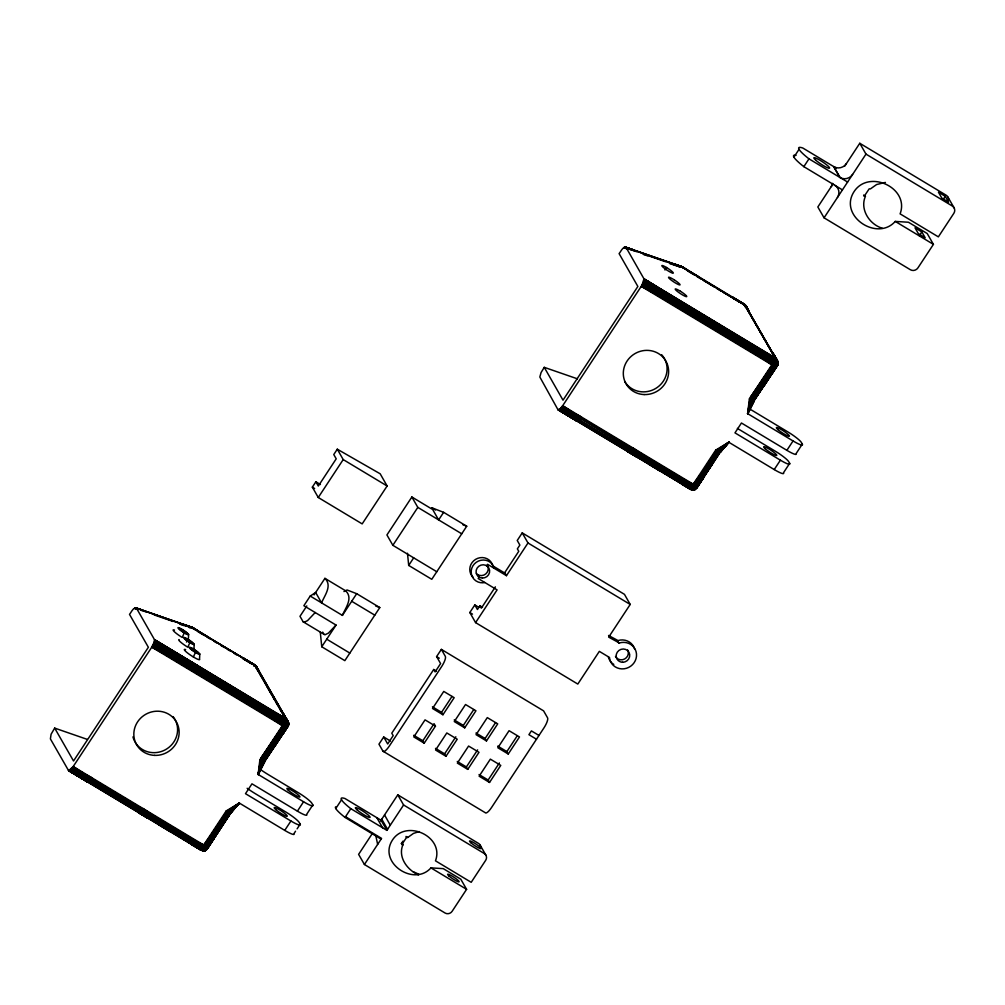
<?xml version="1.0" encoding="UTF-8"?>
<svg xmlns="http://www.w3.org/2000/svg" width="1005" height="1005" viewBox="0 0 1005 1005"><rect width="100%" height="100%" fill="white"/><g stroke="black" fill="none" stroke-linecap="round" stroke-linejoin="round"><path stroke-width="1.5" d="M257.519 670.071L255.722 665.737L243.11 657.923L255.144 665.272L259.504 672.998M253.8 666.014L253.825 664.644L192.571 627.811L254.579 664.895L257.355 668.601M253.85 665.184L256.715 667.232L257.343 669.606L256.539 666.805L256.149 666.227L258.285 670.046L255.094 665.197L288.711 723.5L288.134 725.974L264.466 761.803L259.893 759.755L282.355 725.635L288.711 723.5L283.938 714.706L288.159 722.005L154.393 641.793L154.494 639.645L136.592 608.414C133.338 606.618 131.153 612.623 129.519 614.382L148.363 647.27L73.528 760.986L54.672 728.097L51.092 734.228L50.401 738.901L68.554 770.584L87.586 781.915L90.651 779.428L204.279 847.604L204.832 850.946L200.372 849.828L68.428 770.42L87.221 781.802L68.729 770.672L73.202 766.539L151.793 647.145L154.393 641.793M285.885 717.972L256.853 667.32L256.69 669.242M188.438 638.25L188.588 634.369A6.432 0.93 33.4 0 0 182.307 629.482A6.419 0.93 33.4 0 0 178.011 628.012A6.419 0.93 33.4 0 0 184.267 632.899A6.419 0.93 33.4 0 0 188.588 634.369M194.078 649.783A9.171 1.319 33.4 0 0 193.978 649.305L194.191 644.142M199.769 653.916L199.555 659.079A9.171 1.319 33.4 0 1 193.375 656.969A9.171 1.319 33.4 0 1 185.523 651.253A9.171 1.319 33.4 0 1 185.636 649.582M256.011 667.873L255.396 665.473M259.893 759.755L258.147 774.44L303.573 801.764A13.743 1.972 33.4 0 0 312.831 804.942L306.663 814.314A13.743 1.972 33.4 0 1 297.405 811.148L251.966 783.825L245.496 793.686L290.922 820.997A13.743 1.985 33.4 0 0 300.181 824.163L297.091 828.849M577.486 378.847L544.258 367.34L541.067 372.554L539.836 377.013L557.913 409.6L690.586 489.372L694.317 490.126L693.249 484.222L715.698 450.114L728.801 442.25L774.227 469.561A13.756 1.985 33.4 0 0 783.498 472.739L789.666 463.355A13.756 1.985 33.4 0 1 780.395 460.177L734.969 432.866L741.451 423.005L786.877 450.328A13.756 1.985 33.4 0 0 796.148 453.506L802.329 444.122A13.756 1.985 33.4 0 1 793.058 440.956L747.632 413.62L749.378 398.935L771.827 364.828L778.184 362.692L744.692 304.44L749.127 312.266M544.258 367.34L563.014 400.178L637.861 286.463L619.105 253.624C620.751 251.878 622.924 245.873 626.178 247.645L643.979 278.837L642.019 285.106L773.649 364.35L750.534 399.613L747.632 413.62L754.114 400.844L747.632 413.62L749.969 399.286L772.745 364.589L641.655 285.721L562.687 405.719L559.911 409.06L557.913 409.6L576.694 420.982M763.988 385.845L778.058 364.199L778.184 362.692L773.448 353.898L777.644 361.184L643.878 280.973M754.102 400.719L747.632 413.62L751.087 399.902L774.516 364.086L642.371 284.478L775.358 363.81L751.602 400.166L747.632 413.62L754.114 400.844L749.378 398.935M776.476 366.436L753.775 400.995L747.632 413.62L752.079 400.405L776.149 363.534L642.999 283.234L776.89 363.257L752.519 400.593L747.632 413.62L753.951 400.982L777.619 365.154L763.938 385.933M208.412 846.65L204.832 850.946L139.833 812.103L138.476 812.605L148.112 818.321L138.476 812.605M697.897 485.83L694.317 490.126L629.306 451.283L627.962 451.798L637.597 457.501M763.134 385.882L778.222 363.194L776.099 359.84L778.172 363.697L753.549 400.957L747.632 413.62L752.908 400.756L777.895 362.83L643.514 282.053M747.632 413.62L753.26 400.882L778.209 362.943L747.142 308.56M184.267 632.886L182.194 637.434A9.171 1.319 33.4 0 1 174.342 631.718A9.171 1.319 33.4 0 1 174.468 630.047M189.87 642.672L187.797 647.207A9.171 1.319 33.4 0 1 179.141 639.595M193.375 656.969L195.447 652.433M418.557 874.915C407.201 870.041 397.503 856.888 403.043 844.451L401.41 843.471L402.955 841.135M865.406 196.352L863.672 195.309L865.406 196.352C859.652 209.354 869.476 224.517 882.403 228.261M343.949 591.556L347.064 589.973L356.687 593.691L379.79 607.573L344.841 660.649L321.751 646.768L336.034 625.06L303.862 605.714L310.218 596.053L342.404 615.387C345.356 607.962 353.358 598.364 345.758 590.877L324.929 578.352L314.062 594.91M264.466 761.803L258.147 774.44L260.483 760.107L283.272 725.409L152.17 646.542L284.164 725.158L261.061 760.421L258.147 774.44L264.629 761.664L258.147 774.44L261.602 760.722L285.043 724.907L152.898 645.298L285.872 724.63L262.117 760.986L258.147 774.44L264.579 761.752M380.493 821.11L397.779 794.855L403.595 804.992L484.247 853.496A5.138 4.899 -29.6 0 1 485.691 860.305L471.207 882.315L435.479 860.82C444.625 836.524 406.07 818.66 392.377 840.167C377.805 862.742 413.922 887 430.944 867.88L443.255 868.634L460.78 879.174L466.596 889.325L452.124 911.309A5.138 4.899 -29.6 0 1 445.077 913.017L364.426 864.501L381.586 838.396L345.532 816.701L345.054 817.429L381.109 839.125M403.043 844.451L401.937 844.376L406.573 837.416L407.729 837.492L413.482 833.409L419.261 831.575M864.225 196.277L869.187 188.827L870.431 188.902L876.586 184.543L885.418 182.42M226.213 810.922L239.316 803.058L228.914 812.392L204.555 849.112L71.594 768.699L90.651 779.428L72.398 767.682L204.128 846.788L203.764 845.042L226.213 810.922L230.786 812.97L239.316 803.058L227.921 811.889L204.279 847.604L210.095 836.663L226.803 811.274L239.316 803.058L284.742 830.381A13.743 1.985 33.4 0 0 294.013 833.547L295.545 831.198M693.601 485.968L716.854 450.78L728.801 442.25L720.384 452.112L728.801 442.25L717.407 451.069L693.764 486.784L561.883 406.862L693.601 485.968L716.289 450.454L728.801 442.25L720.384 452.112L715.698 450.114M139.833 812.103L141.341 810.633L204.43 848.383L228.437 812.153L239.316 803.058L230.861 812.53L206.465 849.778L230.949 812.831L239.316 803.058L227.381 811.6L204.279 847.604L195.937 841.889M700.146 476.169L693.764 486.784L685.423 481.068M211.728 837.554L204.555 849.112L195.121 842.919M720.271 452.162L728.801 442.25L717.922 451.346L694.04 488.304L560.677 408.319L578.943 419.939L580.136 418.608L561.066 407.879L572.988 415.706L579.734 419.098L561.481 407.389L580.538 418.08M70.438 769.88L204.756 850.406L229.354 812.593L239.316 803.058L230.861 812.53L207.771 848.044L214.228 838.095M273.649 746.69L288.737 724.015L286.613 720.648L288.686 724.517L264.064 761.777L258.147 774.44L262.594 761.225L286.664 724.354L153.526 644.054L287.405 724.077L263.034 761.413L258.147 774.44L264.302 761.803L288.134 725.974L282.116 735.095M273.297 746.577L288.737 724.015L287.267 721.301L288.737 723.763L263.775 761.69L258.147 774.44L263.436 761.576L288.096 723.788L154.029 642.873M762.393 385.593L777.569 362.968L753.373 348.848M182.495 837.768L204.832 850.946L229.756 812.744L239.316 803.058L230.936 812.706M281.262 735.132L288.711 723.5L287.267 721.138M559.911 409.06L694.317 490.126L719.228 451.923L728.801 442.25L720.422 451.886L696.854 487.865M770.747 374.312L778.184 362.692L776.036 359.137L778.222 363.194L762.782 385.757M778.058 364.199L771.262 374.425L778.172 363.697L776.099 360.544L778.058 364.199L763.825 385.983M222.293 825.62L205.95 850.23L213.902 838.371M288.573 725.02L281.777 735.245L288.686 724.517L286.601 721.351L288.573 725.02L274.34 746.803M274.503 746.665L287.43 726.854M697.256 487.224L720.346 451.722M443.632 512.336L438.632 519.924L432.69 509.522L411.874 496.998L386.925 534.949L392.855 545.313L436.773 571.719L466.722 526.218L443.632 512.336L431.66 507.713L435.517 510.025M214.241 838.22L207.382 848.672L230.861 812.53M386.887 830.356L381.071 820.243L344.991 798.535A27.223 3.92 33.3 0 0 341.537 799.779L342.253 800.822A27.399 3.945 33.3 0 0 350.808 808.673L386.887 830.356L403.595 804.992M865.983 154.117L952.313 206.025A5.502 5.239 -29.7 0 1 953.858 213.299L938.356 236.866L900.103 213.864C909.902 187.847 868.634 168.739 853.974 191.767C838.384 215.924 877.038 241.891 895.254 221.414L908.457 222.243L927.213 233.524L933.419 244.366L917.917 267.908A5.502 5.239 -29.7 0 1 910.379 269.729L824.062 217.821L865.983 154.117L859.778 143.275L844.715 166.164M703.726 477.413L696.427 488.443L703.676 477.501M771.589 374.149L776.915 366.034M315.872 481.784L318.309 486.056L336.21 458.833L333.773 454.549L337.291 449.197L380.179 473.795L387.126 485.98L362.177 523.894L318.258 497.5L312.354 487.136L315.872 481.784L320.419 484.523M318.258 497.5L343.207 459.574L337.291 449.197M306.814 605.927L299.993 616.304L303.133 621.793L324.866 634.821L328.359 633.15L336.034 625.06M342.404 615.387L356.687 593.691M392.855 545.313L417.816 507.387L411.874 496.998M272.908 746.413L288.41 723.65L263.888 709.668M205.121 850.795L230.384 812.945L239.316 803.058L230.095 812.869L205.397 850.632L213.676 838.333M436.773 571.719L431.786 579.307L408.696 565.426L413.683 557.838M284.742 830.381L290.922 820.997M297.405 811.148L303.573 801.764M664.946 269.968L666.554 267.531A6.884 0.992 33.4 0 1 673.036 273.222A6.884 0.992 33.4 0 1 663.199 267.317A6.884 0.992 33.4 0 1 666.554 267.531M486.596 565.727L487.538 564.308L506.457 575.677L527.989 542.976L522.223 532.889L517.236 540.476L519.861 545.074L517.374 548.868L518.756 551.305L504.56 572.888M345.054 817.429A27.386 3.945 33.3 0 1 335.77 808.523L341.537 799.779M383.709 736.979L378.96 744.177L382.955 751.175L485.176 812.643A9.171 2.475 -59 0 0 491.558 807.492L543.969 727.859A9.171 2.475 -59 0 0 547.574 717.834L543.579 710.849L441.358 649.381L436.61 656.592L440.605 663.576L435.115 671.918L433.72 669.481L391.787 733.185L393.181 735.635L387.691 743.976L383.709 736.979L390.43 741.024M522.223 532.889L624.457 594.344L630.21 604.445L608.691 637.145L619.369 642.986A13.769 13.103 -29.7 0 1 636.065 651.617A13.769 13.103 -29.7 0 1 626.517 668.275A13.769 13.103 -29.7 0 1 609.821 659.657L609.507 657.484L599.332 651.366L577.812 684.066L475.579 622.61L469.825 612.522L474.812 604.935L478.845 607.359M482.463 607.259L479.938 605.751L477.438 609.533L474.812 604.935M495.365 586.857L481.332 608.188L479.938 605.751M345.532 816.701L350.808 808.673M475.579 622.61L497.098 589.897L478.179 578.516L479.109 577.096L477.714 574.659A6.884 6.558 -29.7 0 1 476.383 573.579M842.429 189.87L803.837 166.654A29.271 4.221 33.3 0 1 793.912 157.132L799.05 149.33L799.817 150.449A29.283 4.221 33.3 0 0 808.962 158.84L847.579 182.043M424.223 743.198L422.841 740.76L434.072 723.688L435.454 726.125L424.223 743.198L413.809 736.929L425.04 719.869L435.454 726.125M442.941 714.756L432.527 708.487L443.758 691.427L454.172 697.684L442.941 714.756L441.559 712.319L451.986 696.465M803.837 166.654L808.962 158.84M372.101 833.874L358.609 854.363L364.426 864.501M445.994 756.288L435.58 750.019L446.81 732.959L457.225 739.215L445.994 756.288L444.612 753.851L455.843 736.778M464.712 727.846L454.298 721.577L465.529 704.518L475.943 710.774L464.712 727.846L463.33 725.409L473.757 709.555M832.919 184.091L817.844 206.98L824.062 217.821M467.765 769.378L457.35 763.109L468.581 746.049L478.996 752.305L467.765 769.378L466.383 766.941L477.614 749.868M486.483 740.936L476.069 734.668L487.299 717.608L497.714 723.864L486.483 740.936L485.101 738.499L495.528 722.645M489.536 782.455L479.134 776.199L490.352 759.139L500.766 765.395L489.536 782.455L488.154 780.018L499.385 762.958M508.254 754.026L497.839 747.758L509.07 730.698L519.485 736.954L508.254 754.026L506.872 751.589L517.299 735.735M694.606 489.975L719.58 452.049L728.801 442.25L718.399 451.572L694.04 488.304L630.826 449.813L629.306 451.283M919.299 235.748L921.824 231.916L915.002 227.821L918.369 233.675L925.178 237.77L921.824 231.916M943.569 198.864L945.253 196.302L938.444 192.206L941.798 198.073L948.62 202.168L945.253 196.302M786.877 450.328L793.058 440.956M774.227 469.561L780.395 460.177M210.095 836.663L203.952 845.921L72.812 767.129L84.734 775.031L91.468 778.347L91.87 777.757L85.149 774.453L73.202 766.539L203.764 845.042L219.052 824.238M708.538 463.431L693.425 485.101L562.285 406.309L640.7 454.964M204.128 846.788L210.661 836.989M703.563 477.551L695.435 489.422L719.869 452.124L728.801 442.25L718.839 451.773L694.141 488.97L630.034 450.655M701.201 476.734L693.902 487.563L684.593 482.111M204.832 850.946L213.035 838.132L204.794 850.682L193.94 844.137M694.317 490.126L711.779 464.813M280.923 735.007L288.711 723.5L264.503 707.985M770.395 374.187L778.184 362.692L753.989 347.165M266.325 758.335L274.164 746.803M580.953 417.527L581.342 416.937L574.634 413.633L562.687 405.719L693.249 484.222L699.581 475.842M755.81 397.528L763.649 385.995M283.272 725.409L260.911 758.222L284.164 725.158M772.745 364.589L750.396 397.402L773.649 364.35M732.331 297.028L744.353 304.188L746.15 306.023L746.049 307.543M280.081 734.655L287.405 724.077L275.847 717.645M769.566 373.835L776.89 363.257L765.333 356.825M228.964 814.578L204.668 849.79L140.562 811.475M718.449 453.77L694.241 489.586L671.981 476.948M279.604 734.416L286.664 724.354L275.546 718.261M221.037 825.231L204.668 849.79L194.706 843.383M769.089 373.596L776.149 363.534L765.031 357.453M710.51 464.423L694.141 488.97L684.191 482.563M272.468 746.225L288.096 723.788L276.124 717.03M761.953 385.405L777.569 362.968L765.609 356.21M256.941 667.609L254.755 664.933L242.733 657.785M279.089 734.153L285.872 724.63L275.207 718.902L251.388 702.922M768.574 373.332L775.358 363.81L764.692 358.082L740.861 342.115M186.478 642.032L188.161 639.67A4.811 0.691 33.4 0 1 192.696 643.665A4.811 0.691 33.4 0 1 185.825 639.532A4.811 0.691 33.4 0 1 188.161 639.683M220.12 824.803L204.43 848.383L195.523 842.429M709.593 463.983L693.902 487.563L685.008 481.609M278.536 733.864L285.043 724.907L274.855 719.53L262.971 711.54M768.021 373.043L774.516 364.086L764.328 358.722L752.456 350.732M681.88 267.167L687.294 269.868M390.279 825.193L384.551 814.942M230.622 812.982L239.316 803.058M720.095 452.162L728.801 442.25M315.218 612.535L307.543 620.625L304.05 622.296L303.133 621.793M578.943 419.939L576.87 421.07L558.202 409.852M310.218 596.053L315.658 592.498L321.575 602.874C324.527 595.45 332.555 585.84 324.929 578.352M608.565 635.474L617.987 640.549A13.769 13.103 -29.7 0 1 634.683 649.18M678.953 266.915L680.975 266.476L682.898 267.305L626.178 247.645M189.367 627.673L191.654 627.195L197.533 630.512M197.696 630.612L191.654 627.195L183.953 624.57L191.051 627.045L189.179 627.045L192.294 627.434L136.24 608.025M681.076 266.388L678.764 266.3L682.307 266.89M208.877 637.346L192.646 627.61L189.405 627.258L190.372 627.698M749.001 311.11L744.165 304.138L682.609 267.054L678.764 266.3M484.762 582.485L482.877 582.8A11.821 11.256 -29.7 0 1 471.207 572.913A11.821 11.256 -29.7 0 1 480.805 560.288A11.821 11.256 -29.7 0 1 494.133 567.976L492.789 565.865L505.075 573.239L506.457 575.677M745.584 305.306L731.803 297.166M255.546 666.516L254.755 664.933L198.136 631.416M680.938 266.702L679.531 266.375M183.978 624.896L192.231 627.698M636.869 251.476L629.143 249.102L636.441 251.627M140.838 610.249L147.27 612.221M623.678 247.758L627.296 248.876L623.866 247.632M627.861 248.7L624.055 247.519L627.384 248.813M138.841 609.357L134.469 608.264L137.798 609.57M628.439 248.599L624.407 247.318L627.949 248.65M631.052 249.102L625.047 247.117L681.893 266.677L698.475 276.589M682.156 267.066L744.579 305.005L680.975 266.476M191.051 627.045L183.325 624.482L192.244 627.409L197.081 630.512M681.44 266.539L673.589 263.838L682.232 266.853L686.679 269.767M631.668 249.265L625.336 247.104L632.245 249.491M142.069 610.01L135.147 607.95L138.929 609.319M681.83 266.74L682.395 267.029L675.347 264.529L682.898 267.305M624.231 247.406L627.911 248.675M134.645 608.163L138.326 609.432M625.587 247.155L681.252 266.438M643.728 254.152L665.624 261.74M670.008 263.26L677.307 265.785M643.1 254.303L647.484 255.823M669.38 263.411L676.679 265.936M192.797 627.698L136.014 607.912L142.66 610.236M154.142 614.909L173.111 621.479M180.41 624.005L187.709 626.542M179.782 624.155L184.166 625.675M54.672 728.097L87.297 739.391M626.014 247.431L632.811 249.793L624.733 247.192L628.514 248.562M677.986 265.735L672.32 263.762L680.058 266.312M136.429 608.188L193.312 628.05L185.711 625.248M674.204 264.001L681.83 266.664M184.103 624.984L188.375 626.467M674.795 264.227L682.382 266.953M462.74 524.673L466.722 526.218M375.656 605.977L379.79 607.573M678.991 266.513L679.958 266.953M190.975 627.07L191.855 627.296M253.838 665.574C253.185 663.099 258.386 668.312 255.559 666.981M477.714 574.659L479.322 575.35A6.884 6.558 -29.7 0 0 487.551 565.752M243.197 658.828L254.378 665.122M413.181 871.687L418.922 874.262M744.366 304.352L744.969 304.967L723.487 292.518M91.066 778.9L71.996 768.209L90.249 779.918L71.192 769.139L89.47 780.759M685.825 480.503L693.249 484.222M196.352 841.311L203.764 845.042M579.332 419.55L560.288 408.721M89.86 780.357L70.802 769.541M655.222 290.621L642.698 283.85L654.921 291.249M165.75 651.441L153.225 644.67L165.436 652.069M654.23 292.518L641.655 285.721L642.019 285.106L654.582 291.877L666.466 299.867M653.853 293.146L641.265 286.325L771.827 364.828L763.951 359.338M164.368 653.953L151.793 647.145L282.355 725.635L274.478 720.158M732.092 297.065L744.743 304.528L773.875 355.946M242.494 657.823L254.768 665.109M628.979 451.521L638.753 456.974M69.747 770.395L149.28 817.781M638.414 457.2L628.678 451.685L692.081 489.9L558.416 409.889L577.071 421.108L570.689 417.276M148.941 818.02L139.192 812.492L202.595 850.707L68.93 770.697M765.848 355.619L778.184 362.692M276.362 716.439L288.711 723.5M638.112 457.363L628.163 451.823M138.916 812.605L148.627 818.183M643.715 281.501L777.945 361.938L775.672 357.793L777.644 361.184L643.991 280.496L656.114 288.322M559.232 409.575L693.952 490.139M154.23 642.321L288.473 722.746L286.174 718.6L288.159 722.005L154.519 641.316L166.629 649.142M139.494 812.329L204.467 850.959M558.654 409.852L577.31 421.07M69.169 770.659L87.837 781.877M276.915 713.399L285.696 718.688M138.677 812.643L148.351 818.284M766.338 354.036L777.267 360.468L775.018 356.561L777.267 360.468L644.079 280.056L656.24 287.832M276.865 714.856L287.782 721.276L257.142 667.948M681.528 484.008L689.857 489.02M192.043 844.816L200.372 849.828M766.426 353.597L776.827 359.765L772.795 352.68L773.147 353.27M681.692 484.109L691.327 489.674L671.34 477.35M276.94 714.404L287.342 720.572L285.521 717.369L287.782 721.276L154.594 640.876L166.755 648.652M192.206 844.916L201.842 850.481L181.855 838.157M166.83 648.2L154.632 640.486L286.84 719.907L283.284 713.475L283.649 714.078M656.315 287.392L644.117 279.666L775.785 358.458L774.101 355.506L776.325 359.087L644.067 279.051L776.827 359.765L766.463 353.195L776.325 359.087L774.591 356.009M656.34 286.664L644.117 279.327L656.353 287.003M191.993 628.075L196.804 630.612L192.571 627.811M198.626 666.202L154.582 639.871L286.84 719.907L284.603 716.314L286.299 719.279L154.494 639.645L285.056 718.148L254.441 664.732L257.267 669.091M166.868 647.471L154.632 640.147L166.868 647.81M859.778 143.275L946.107 195.184A5.502 5.239 -29.7 0 1 948.544 199.819M836.336 168.187L802.769 147.999A29.183 4.208 33.4 0 0 799.063 149.33M895.254 221.414L933.419 244.366M732.758 298.096L739.064 301.889M687.42 270.835L694.103 274.842M696.779 276.45L700.787 278.862M703.45 280.47L714.14 286.89M716.804 288.498L720.811 290.91M749.165 408.633L787.907 431.936A13.769 1.985 33.4 0 1 801.349 442.426L802.329 444.122M737.394 428.406L775.257 451.17A13.769 1.985 33.4 0 1 788.699 461.647L789.666 463.355M559.559 409.349L578.227 420.567M527.989 542.976L630.21 604.445M343.207 459.574L387.126 485.98M417.816 507.387L461.735 533.793M312.354 487.136L314.615 488.505M469.825 612.522L472.513 614.143M351.687 601.279L374.79 615.148M436.61 656.592L439.298 658.2M433.72 669.481L436.384 671.089M538.982 735.446L531.406 730.899L528.919 734.68L536.482 739.24M326.738 639.193L349.828 653.074M432.439 706.842L441.559 712.319M454.21 719.932L463.33 725.409M475.981 733.022L485.101 738.499M497.751 746.112L506.872 751.589M413.721 735.283L422.841 740.76M435.504 748.373L444.612 753.851M457.275 761.451L466.383 766.941M479.046 774.541L488.154 780.018M242.218 657.911L253.562 664.745M197.834 631.58L204.505 635.6M207.181 637.208L209.857 638.803M213.864 641.215L216.527 642.823M220.535 645.235L224.542 647.647M227.218 649.255L229.881 650.851M233.889 653.263L236.564 654.871M243.172 658.84L251.991 664.154M397.779 794.855L478.43 843.358A5.138 4.899 -29.6 0 1 480.604 846.411M407.729 837.492L406.02 836.462L406.573 837.416M430.944 867.88L466.596 889.325M70.086 770.169L88.742 781.388M766.049 355.054L778.084 362.315L745.145 305.771M643.275 282.631L655.499 290.005M683.413 483.317L694.279 489.862L702.52 477.325L694.241 489.586L683.802 482.965M276.576 715.874L288.598 723.123L286.387 719.266L288.473 722.746L276.739 715.346M153.79 643.451L166.013 650.825M732.695 297.166L744.165 304.138L746.903 308.372M627.66 451.547L637.22 457.363M164.745 653.338L152.546 645.913L165.109 652.697L176.981 660.687M138.175 812.354L147.735 818.183M648.665 464.159L659.544 470.78M159.179 824.979L170.059 831.6M656.29 286.387L643.979 278.837L775.182 357.868L744.039 303.987M191.792 627.736L189.932 627.12M682.722 483.845L692.834 490.051L671.642 477.174M193.236 844.652L203.349 850.858L182.169 837.994M81.217 778.096L87.586 781.915L81.455 778.058M682.609 267.054L686.918 269.729M193.01 627.798L197.319 630.474M766.212 354.526L777.945 361.938L775.885 358.458M276.978 714.015L287.342 720.572L285.093 716.816M194.317 843.785L204.756 850.406M741.59 340.343L753.612 348.258M252.104 701.163L264.139 709.078M630.424 450.265L639.494 456.333M140.939 811.073L150.009 817.14M639.884 455.918L630.826 449.813L640.286 455.466M150.411 816.738L141.341 810.633L150.813 816.286M142.157 809.615L151.227 815.784M632.434 447.665L641.529 453.858M632.032 448.243L641.115 454.436M142.949 808.472L152.044 814.678M142.559 809.063L151.642 815.243M745.082 305.344L746.3 306.487M745.145 306.236L746.074 307.028M745.107 306.739L745.61 307.128L744.692 304.44M743.964 304.364C742.306 303.548 744.919 306.11 743.662 303.862M255.094 665.197L255.986 666.051M745.409 305.306L747.004 307.882M259.076 671.202L255.672 665.725L257.808 669.544M747.444 308.824L745.27 304.967L748.712 310.47M402.653 845.293L401.41 843.471L401.937 844.376M257.117 668.614L286.538 719.957M745.735 305.47L748.348 309.879L746.15 306.023M256.149 666.227L258.712 670.599L256.564 666.767M198.575 847.529L199.668 849.401M688.061 486.722L689.154 488.593M947.966 197.156L954.185 207.997M480.176 845.205L485.993 855.343M381.762 819.201L387.566 829.313M376.825 817.681L382.641 827.831M259.805 673.878L261.338 676.553M266.714 685.938L271.325 693.978M272.858 696.653L274.39 699.329M275.923 702.018L277.468 704.693M279.767 708.713L281.3 711.389M282.832 714.078L284.377 716.753M300.181 824.163L299.201 822.454A13.781 1.985 33.4 0 0 285.747 811.965L255.458 793.762A18.379 2.651 33.4 0 1 247.142 788.284M322.693 632.107L323.949 634.306M312.831 804.942L311.852 803.234A13.781 1.985 33.4 0 0 298.397 792.744L268.121 774.516A18.379 2.651 33.4 0 1 259.805 769.051M833.673 166.591L839.841 177.408M747.217 309.239L748.7 311.852M617.434 640.801L618.829 643.238M441.358 649.381L445.341 656.378A9.171 2.475 -59 0 1 441.748 666.403L389.337 746.037A9.171 2.475 -59 0 1 382.955 751.175M256.853 667.32L259.365 671.83M746.501 306.613L746.954 307.819M257.355 669.066L257.569 669.958M257.305 668.539L257.506 669.28M375.832 835.783L377.654 844.426M407.477 553.24L408.696 565.426M320.306 632.308L321.751 646.768M661.679 354.74A22.927 21.834 -29.7 0 1 657.345 387.377A22.927 21.834 -29.7 0 1 624.62 381.335M613.791 664.406A13.769 13.103 -29.7 0 1 611.97 662.999M611.166 662.195A13.769 13.103 -29.7 0 1 608.427 657.22M627.635 649.984A6.884 6.558 -29.6 0 1 624.608 659.004A6.884 6.558 -29.6 0 1 615.475 656.416M473.217 577.385A11.821 11.256 -29.7 0 1 475.591 559.358A11.821 11.256 -29.7 0 1 492.752 565.539M187.144 639.934A9.171 1.319 33.4 0 1 185.799 639.381M193.349 648.527A9.171 1.319 33.4 0 1 193.965 649.305M173.111 716.64A22.927 21.834 -29.7 0 1 167.245 748.612A22.927 21.834 -29.7 0 1 135.135 742.142M134.456 740.899A22.927 21.834 -29.7 0 1 132.962 736.879M335.783 808.535A27.223 3.92 33.3 0 1 335.858 806.789M834.853 185.309A9.183 8.744 -29.6 0 1 837.441 197.457M793.912 157.132A29.183 4.208 33.3 0 1 796.048 155.36M832.592 183.362A9.183 8.744 -29.7 0 1 831.261 186.616M846.373 163.639A9.171 8.731 -29.7 0 1 833.811 166.667L840.004 177.508A9.196 8.756 -29.7 0 0 852.579 174.468M288.385 725.497L282.066 735.183L288.385 725.497M777.87 364.689L771.551 374.375L777.87 364.689M192.03 648.501L191.277 648.175A4.811 0.691 33.4 0 0 190.963 648.891A4.811 0.691 33.4 0 0 194.97 651.868L195.988 652.459A4.811 0.691 33.4 0 0 198.475 653.187L198.211 652.81A4.811 0.691 33.4 0 0 193.99 649.594L192.03 648.501M680.448 291.274L678.978 290.407A6.884 0.992 33.4 0 0 675.234 289.226L675.561 289.742A6.884 0.992 33.4 0 0 681.516 294.314L682.985 295.181A6.884 0.992 33.4 0 0 686.616 296.123A6.884 0.992 33.4 0 0 680.448 291.274M674.016 279.717L672.533 278.825A6.884 0.992 33.4 0 0 668.526 277.443L668.79 277.92A6.884 0.992 33.4 0 0 674.556 282.43L676.051 283.322A6.884 0.992 33.4 0 0 679.97 284.49A6.884 0.992 33.4 0 0 674.016 279.717M644.142 394.563A22.927 21.834 -29.7 0 0 666.441 362.152A22.927 21.834 -29.7 0 0 627.308 360.695A22.927 21.834 -29.7 0 0 644.142 394.563M777.908 429.562A7.801 1.118 33.4 0 0 789.063 436.283A7.801 1.118 33.4 0 0 781.752 429.839A7.801 1.118 33.4 0 0 777.908 429.562M765.27 448.808A7.801 1.118 33.4 0 0 776.425 455.504A7.801 1.118 33.4 0 0 769.076 449.047A7.801 1.118 33.4 0 0 765.27 448.808M482.45 578.051A6.884 6.558 -29.7 0 0 488.933 568.189A6.884 6.558 -29.7 0 0 477.174 568.001A6.884 6.558 -29.7 0 0 482.45 578.051M622.535 662.27A6.884 6.558 -29.6 0 0 629.03 652.421A6.884 6.558 -29.6 0 0 617.258 652.22A6.884 6.558 -29.6 0 0 622.535 662.27M154.67 755.383A22.927 21.834 -29.7 0 0 176.955 722.972A22.927 21.834 -29.7 0 0 137.836 721.515A22.927 21.834 -29.7 0 0 154.67 755.383M184.028 632.472A4.811 0.691 33.4 0 0 187.269 633.577A4.824 0.691 33.4 0 0 182.558 629.909A4.811 0.691 33.4 0 0 179.33 628.803A4.811 0.691 33.4 0 0 184.028 632.472M184.807 639.067A6.419 0.93 33.4 0 0 193.965 644.569A6.419 0.93 33.4 0 0 187.922 639.255A6.419 0.93 33.4 0 0 184.807 639.067M190.385 648.828A6.419 0.93 33.4 0 0 199.543 654.343A6.419 0.93 33.4 0 0 193.5 649.029A6.419 0.93 33.4 0 0 190.385 648.828M288.422 790.37A7.801 1.118 33.4 0 0 299.565 797.091A7.801 1.118 33.4 0 0 292.254 790.646A7.801 1.118 33.4 0 0 288.422 790.37M275.785 809.615A7.801 1.118 33.4 0 0 286.928 816.311A7.801 1.118 33.4 0 0 279.578 809.854A7.801 1.118 33.4 0 0 275.785 809.615M448.984 876.008A6.884 0.992 33.4 0 0 458.82 881.925A6.884 0.992 33.4 0 0 452.338 876.222A6.884 0.992 33.4 0 0 448.984 876.008M470.88 842.743A6.884 0.992 33.4 0 0 480.717 848.66A6.884 0.992 33.4 0 0 474.234 842.956A6.884 0.992 33.4 0 0 470.88 842.743M357.164 809.942A8.744 1.256 33.4 0 0 369.664 817.467A8.744 1.256 33.4 0 0 361.436 810.218A8.744 1.256 33.4 0 0 357.164 809.942M815.784 160.21A9.359 1.344 33.4 0 0 829.163 168.25A9.359 1.344 33.4 0 0 820.356 160.499A9.359 1.344 33.4 0 0 815.784 160.21"/></g></svg>
